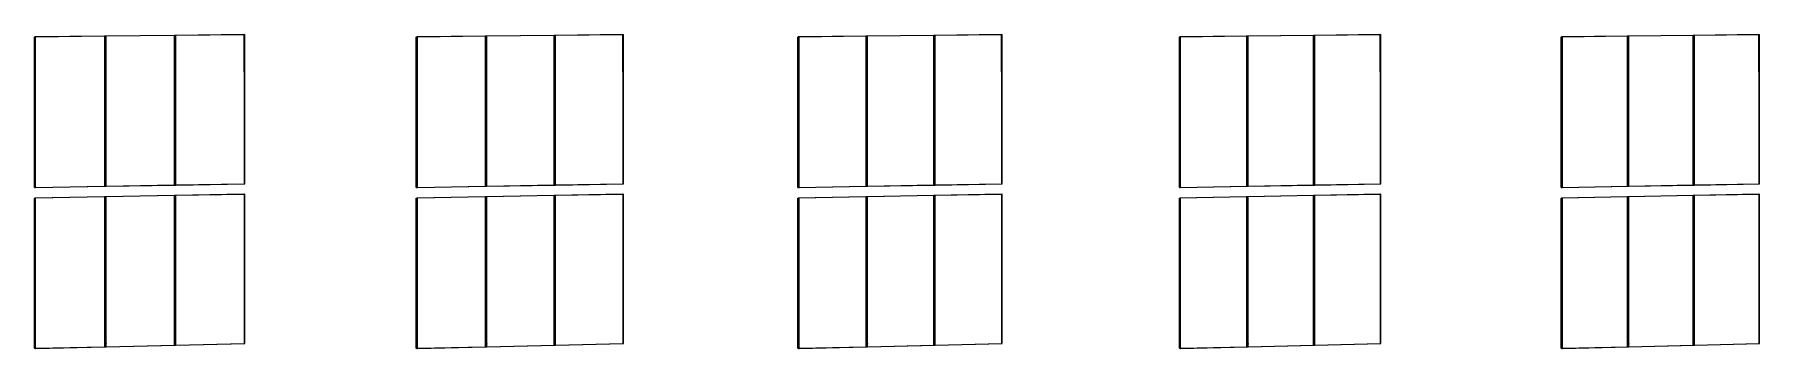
# Model space of a CAD drawing. Header units: inches. Extents: x -3457 to 3579, y -2730 to 2631.
# Drawn here: x 88 to 1385, y -467 to -232 of the extents above; entities that cross this region are included whole.
import ezdxf

# ---------------------------------------------------------------- set-up
doc = ezdxf.new("R2010")
doc.units = ezdxf.units.IN
doc.header["$MEASUREMENT"] = 0

msp = doc.modelspace()

# ---------------------------------------------------------------- linework, layer by layer
for p, q in [((88.1, -233.5), (88.4, -233.4)), ((140.8, -232.8), (88.4, -233.4)), ((88.4, -233.4), (88.9, -233.5)), ((88.4, -233.4), (88.4, -233.5)), ((140.8, -232.9), (88.9, -233.5)), ((140.8, -232.8), (141.2, -232.9)), ((140.8, -232.8), (140.8, -232.9)), ((141.2, -232.9), (140.8, -232.9)), ((140.8, -232.9), (140.8, -345.4)), ((141.1, -345.4), (141.1, -232.8)), ((141.1, -232.8), (141.5, -232.9)), ((141.2, -345.5), (141.2, -232.9)), ((193.4, -232.2), (141.4, -232.8)), ((141.4, -232.8), (141.9, -232.9)), ((141.4, -232.8), (141.4, -345.4)), ((141.5, -345.5), (141.5, -232.9)), ((141.9, -232.9), (141.5, -232.9)), ((193.4, -232.3), (141.9, -232.9)), ((141.9, -345.4), (141.9, -232.9)), ((193.5, -232.2), (193.4, -232.2)), ((193.4, -232.3), (193.4, -232.2)), ((193.4, -232.2), (193.5, -232.2)), ((193.4, -344.5), (193.4, -232.3)), ((193.5, -232.3), (193.4, -232.3)), ((193.5, -232.2), (193.5, -232.2)), ((193.5, -232.2), (193.5, -232.3)), ((193.5, -232.2), (193.8, -232.3)), ((193.5, -232.2), (194, -232.3)), ((193.5, -232.3), (193.5, -344.5)), ((193.8, -232.3), (193.5, -232.3)), ((245.6, -231.6), (193.8, -232.2)), ((193.8, -232.2), (194.3, -232.3)), ((193.8, -232.2), (193.8, -232.3)), ((193.8, -232.3), (193.8, -232.3)), ((193.8, -232.3), (193.8, -344.5)), ((193.8, -232.3), (193.9, -232.3)), ((193.9, -232.3), (193.8, -232.3)), ((194, -232.3), (193.9, -232.3)), ((193.9, -344.5), (193.9, -232.3)), ((194.3, -232.3), (194, -232.3)), ((194, -317.2), (194, -232.3)), ((194, -317.2), (194.3, -232.3)), ((245.6, -231.7), (194.3, -232.3)), ((194.3, -344.5), (194.3, -232.3)), ((245.6, -231.6), (246.1, -231.7)), ((245.6, -231.6), (245.6, -231.7)), ((246.1, -231.7), (245.6, -231.7)), ((245.6, -231.7), (245.6, -343.6)), ((246.1, -343.7), (245.6, -231.7)), ((246.1, -343.7), (246.1, -231.7)), ((375, -233.5), (375.4, -233.4)), ((427, -232.8), (375.4, -233.4)), ((375.4, -233.4), (375.9, -233.5)), ((375.4, -233.4), (375.4, -233.5)), ((427, -232.9), (375.9, -233.5)), ((427, -232.8), (427.5, -232.9)), ((427, -232.8), (427, -232.9)), ((427.5, -232.9), (427, -232.9)), ((427, -232.9), (427, -345.4)), ((427.3, -345.4), (427.3, -232.8)), ((427.3, -232.8), (427.8, -232.9)), ((427.5, -345.5), (427.5, -232.9)), ((478.9, -232.2), (427.6, -232.8)), ((427.6, -232.8), (428.1, -232.9)), ((427.6, -232.8), (427.6, -345.4)), ((427.8, -345.5), (427.8, -232.9)), ((428.1, -232.9), (427.8, -232.9)), ((478.9, -232.3), (428.1, -232.9)), ((428.1, -345.4), (428.1, -232.9)), ((479, -232.2), (478.9, -232.2)), ((478.9, -232.3), (478.9, -232.2)), ((478.9, -232.2), (479, -232.2)), ((478.9, -344.5), (478.9, -232.3)), ((479, -232.3), (478.9, -232.3)), ((479, -232.2), (479, -232.2)), ((479, -232.2), (479, -232.3)), ((479, -232.2), (479.2, -232.2)), ((479, -232.2), (479.5, -232.3)), ((479, -232.3), (479, -344.5)), ((479.2, -232.3), (479, -232.3)), ((530.3, -231.6), (479.2, -232.2)), ((479.2, -232.2), (479.7, -232.3)), ((479.2, -232.2), (479.2, -232.2)), ((479.2, -232.2), (479.2, -232.3)), ((479.2, -232.2), (479.4, -232.3)), ((479.2, -232.3), (479.2, -344.5)), ((479.4, -232.3), (479.2, -232.3)), ((479.5, -232.3), (479.4, -232.3)), ((479.4, -344.5), (479.4, -232.3)), ((479.7, -232.3), (479.5, -232.3)), ((479.5, -317.2), (479.5, -232.3)), ((479.5, -317.2), (479.7, -232.3)), ((530.3, -231.7), (479.7, -232.3)), ((479.7, -344.5), (479.7, -232.3)), ((530.3, -231.6), (530.8, -231.7)), ((530.3, -231.6), (530.3, -231.7)), ((530.8, -231.7), (530.3, -231.7)), ((530.3, -231.7), (530.3, -343.6)), ((530.8, -343.7), (530.3, -231.7)), ((530.8, -343.7), (530.8, -231.7)), ((662, -233.5), (662.3, -233.4)), ((713.2, -232.8), (662.3, -233.4)), ((662.3, -233.4), (662.9, -233.5)), ((662.3, -233.4), (662.3, -233.5)), ((713.2, -232.9), (662.9, -233.5)), ((713.2, -232.8), (713.7, -232.9)), ((713.2, -232.8), (713.2, -232.9)), ((713.7, -232.9), (713.2, -232.9)), ((713.2, -232.9), (713.2, -345.4)), ((713.4, -345.4), (713.4, -232.8)), ((713.4, -232.8), (714, -232.9)), ((713.7, -345.5), (713.7, -232.9)), ((764.3, -232.2), (713.8, -232.8)), ((713.8, -232.8), (714.3, -232.9)), ((713.8, -232.8), (713.8, -345.4)), ((714, -345.5), (714, -232.9)), ((714.3, -232.9), (714, -232.9)), ((764.3, -232.3), (714.3, -232.9)), ((714.3, -345.4), (714.3, -232.9)), ((764.4, -232.2), (764.3, -232.2)), ((764.3, -232.3), (764.3, -232.2)), ((764.3, -232.2), (764.4, -232.2)), ((764.3, -344.5), (764.3, -232.3)), ((764.4, -232.3), (764.3, -232.3)), ((764.4, -232.2), (764.4, -232.2)), ((764.4, -232.2), (764.4, -232.3)), ((764.4, -232.2), (764.7, -232.2)), ((764.4, -232.2), (764.9, -232.3)), ((764.4, -232.3), (764.4, -344.5)), ((764.7, -232.3), (764.4, -232.3)), ((815, -231.6), (764.7, -232.2)), ((764.7, -232.2), (765.2, -232.3)), ((764.7, -232.2), (764.7, -232.2)), ((764.7, -232.2), (764.7, -232.3)), ((764.7, -232.2), (764.9, -232.3)), ((764.7, -232.3), (764.7, -344.5)), ((764.9, -232.3), (764.7, -232.3)), ((765.2, -232.3), (764.9, -232.3)), ((764.9, -232.3), (764.9, -232.3)), ((764.9, -317.2), (764.9, -232.3)), ((764.9, -317.2), (765.2, -232.3)), ((764.9, -344.5), (764.9, -232.3)), ((815, -231.7), (765.2, -232.3)), ((765.2, -344.5), (765.2, -232.3)), ((815, -231.6), (815.5, -231.7)), ((815, -231.6), (815, -231.7)), ((815.5, -231.7), (815, -231.7)), ((815, -231.7), (815, -343.6)), ((815.5, -343.7), (815, -231.7)), ((815.5, -343.7), (815.5, -231.7)), ((948.9, -233.5), (949.3, -233.4)), ((999.4, -232.8), (949.3, -233.4)), ((949.3, -233.4), (949.8, -233.5)), ((949.3, -233.4), (949.3, -233.5)), ((999.4, -232.9), (949.8, -233.5)), ((999.4, -232.8), (1000, -232.9)), ((999.4, -232.8), (999.4, -232.9)), ((1000, -232.9), (999.4, -232.9)), ((999.4, -232.9), (999.4, -345.4)), ((999.6, -345.4), (999.6, -232.8)), ((999.6, -232.8), (1000.2, -232.9)), ((1049.7, -232.2), (1000, -232.8)), ((1000, -232.8), (1000.6, -232.9)), ((1000, -232.8), (1000, -345.4)), ((1000, -345.5), (1000, -232.9)), ((1000.2, -345.5), (1000.2, -232.9)), ((1000.6, -232.9), (1000.2, -232.9)), ((1049.7, -232.3), (1000.6, -232.9)), ((1000.6, -345.4), (1000.6, -232.9)), ((1049.8, -232.2), (1049.7, -232.2)), ((1049.7, -232.3), (1049.7, -232.2)), ((1049.7, -232.2), (1049.8, -232.2)), ((1049.7, -344.5), (1049.7, -232.3)), ((1049.8, -232.3), (1049.7, -232.3)), ((1049.8, -232.2), (1049.8, -232.2)), ((1049.8, -232.2), (1049.8, -232.3)), ((1049.8, -232.2), (1050.1, -232.2)), ((1049.8, -232.2), (1050.4, -232.3)), ((1049.8, -232.3), (1049.8, -344.5)), ((1050.1, -232.3), (1049.8, -232.3)), ((1099.7, -231.6), (1050.1, -232.2)), ((1050.1, -232.2), (1050.7, -232.3)), ((1050.1, -232.2), (1050.1, -232.2)), ((1050.1, -232.2), (1050.1, -232.3)), ((1050.1, -232.2), (1050.3, -232.3)), ((1050.1, -232.3), (1050.1, -344.5)), ((1050.3, -232.3), (1050.1, -232.3)), ((1050.4, -232.3), (1050.3, -232.3)), ((1050.3, -344.5), (1050.3, -232.3)), ((1050.7, -232.3), (1050.4, -232.3)), ((1050.4, -317.2), (1050.4, -232.3)), ((1050.4, -317.2), (1050.7, -232.3)), ((1099.7, -231.7), (1050.7, -232.3)), ((1050.7, -344.5), (1050.7, -232.3)), ((1099.7, -231.6), (1100.3, -231.7)), ((1099.7, -231.6), (1099.7, -231.7)), ((1100.3, -231.7), (1099.7, -231.7)), ((1099.7, -231.7), (1099.7, -343.6)), ((1100.3, -343.7), (1099.7, -231.7)), ((1100.3, -343.7), (1100.3, -231.7)), ((1235.9, -233.5), (1236.2, -233.4)), ((1285.6, -232.8), (1236.2, -233.4)), ((1236.2, -233.4), (1236.8, -233.5)), ((1236.2, -233.4), (1236.2, -233.5)), ((1285.6, -232.9), (1236.8, -233.5)), ((1285.6, -232.8), (1286.2, -232.9)), ((1285.6, -232.8), (1285.6, -232.9)), ((1285.6, -232.9), (1285.6, -345.4)), ((1286.2, -232.9), (1285.6, -232.9)), ((1285.8, -345.4), (1285.8, -232.8)), ((1285.8, -232.8), (1286.5, -232.9)), ((1335.2, -232.2), (1286.2, -232.8)), ((1286.2, -232.8), (1286.8, -232.9)), ((1286.2, -232.8), (1286.2, -232.9)), ((1286.2, -232.9), (1286.2, -232.9)), ((1286.2, -345.4), (1286.2, -232.9)), ((1286.2, -232.9), (1286.2, -232.9)), ((1286.2, -232.9), (1286.2, -232.9)), ((1286.2, -232.9), (1286.2, -345.4)), ((1286.5, -345.5), (1286.5, -232.9)), ((1286.8, -232.9), (1286.5, -232.9)), ((1335.2, -232.3), (1286.8, -232.9)), ((1286.8, -345.4), (1286.8, -232.9)), ((1335.3, -232.2), (1335.2, -232.2)), ((1335.2, -232.3), (1335.2, -232.2)), ((1335.2, -232.2), (1335.3, -232.2)), ((1335.2, -344.5), (1335.2, -232.3)), ((1335.3, -232.3), (1335.2, -232.3)), ((1335.3, -232.2), (1335.3, -232.2)), ((1335.3, -232.2), (1335.3, -232.3)), ((1335.3, -232.2), (1335.5, -232.2)), ((1335.3, -232.2), (1335.9, -232.3)), ((1335.3, -232.3), (1335.3, -344.5)), ((1335.5, -232.3), (1335.3, -232.3)), ((1384.4, -231.6), (1335.5, -232.2)), ((1335.5, -232.2), (1336.2, -232.3)), ((1335.5, -232.2), (1335.5, -232.2)), ((1335.5, -232.2), (1335.5, -232.3)), ((1335.5, -232.2), (1335.8, -232.3)), ((1335.5, -232.3), (1335.5, -344.5)), ((1335.8, -232.3), (1335.5, -232.3)), ((1335.9, -232.3), (1335.8, -232.3)), ((1335.8, -344.5), (1335.8, -232.3)), ((1336.2, -232.3), (1335.9, -232.3)), ((1335.9, -317.2), (1335.9, -232.3)), ((1335.9, -317.2), (1336.2, -232.3)), ((1384.4, -231.7), (1336.2, -232.3)), ((1336.2, -344.5), (1336.2, -232.3)), ((1384.4, -231.6), (1385, -231.7)), ((1384.4, -231.6), (1384.4, -231.7)), ((1385, -231.7), (1384.4, -231.7)), ((1384.4, -231.7), (1384.4, -343.6)), ((1385, -343.7), (1384.4, -231.7)), ((1385, -343.7), (1385, -231.7)), ((88.1, -346.3), (88.1, -233.5)), ((88.1, -233.5), (88.4, -233.5)), ((88.4, -233.5), (88.5, -233.5)), ((88.4, -233.5), (88.4, -346.3)), ((88.9, -233.5), (88.5, -233.5)), ((88.5, -346.3), (88.5, -233.5)), ((88.9, -346.3), (88.9, -233.5)), ((375, -346.3), (375, -233.5)), ((375, -233.5), (375.4, -233.5)), ((375.4, -233.5), (375.5, -233.5)), ((375.4, -233.5), (375.4, -346.3)), ((375.9, -233.5), (375.5, -233.5)), ((375.5, -346.3), (375.5, -233.5)), ((375.9, -346.3), (375.9, -233.5)), ((662, -346.3), (662, -233.5)), ((662, -233.5), (662.3, -233.5)), ((662.3, -233.5), (662.5, -233.5)), ((662.3, -233.5), (662.3, -346.3)), ((662.9, -233.5), (662.5, -233.5)), ((662.5, -346.3), (662.5, -233.5)), ((662.9, -346.3), (662.9, -233.5)), ((948.9, -346.3), (948.9, -233.5)), ((948.9, -233.5), (949.3, -233.5)), ((949.3, -233.5), (949.5, -233.5)), ((949.3, -233.5), (949.3, -346.3)), ((949.8, -233.5), (949.5, -233.5)), ((949.5, -346.3), (949.5, -233.5)), ((949.8, -346.3), (949.8, -233.5)), ((1235.9, -346.3), (1235.9, -233.5)), ((1235.9, -233.5), (1236.2, -233.5)), ((1236.2, -233.5), (1236.5, -233.5)), ((1236.2, -233.5), (1236.2, -346.3)), ((1236.8, -233.5), (1236.5, -233.5)), ((1236.5, -346.3), (1236.5, -233.5)), ((1236.8, -346.3), (1236.8, -233.5)), ((193.9, -344.5), (194, -317.2)), ((194, -344.5), (194, -317.2)), ((479.4, -344.5), (479.5, -317.2)), ((479.5, -344.5), (479.5, -317.2)), ((764.9, -344.5), (764.9, -317.2)), ((764.9, -344.5), (764.9, -317.2)), ((1050.3, -344.5), (1050.4, -317.2)), ((1050.4, -344.5), (1050.4, -317.2)), ((1335.8, -344.5), (1335.9, -317.2)), ((1335.9, -344.5), (1335.9, -317.2)), ((88.1, -346.3), (88.4, -346.3)), ((88.5, -346.4), (88.1, -346.3)), ((88.4, -346.3), (88.5, -346.3)), ((88.4, -346.3), (88.5, -346.3)), ((88.5, -346.4), (88.5, -346.3)), ((88.5, -346.3), (88.9, -346.4)), ((88.5, -346.3), (88.5, -346.3)), ((88.5, -346.3), (88.9, -346.3)), ((88.8, -346.4), (88.9, -346.4)), ((88.9, -346.3), (140.8, -345.4)), ((88.9, -346.4), (141.2, -345.5)), ((88.9, -346.4), (88.9, -346.3)), ((140.8, -345.4), (141.2, -345.5)), ((141.5, -345.5), (141.1, -345.4)), ((141.1, -345.4), (141.4, -345.4)), ((141.2, -345.5), (141.5, -345.5)), ((141.4, -345.4), (141.9, -345.5)), ((141.8, -345.5), (141.4, -345.4)), ((141.4, -345.4), (141.9, -345.4)), ((141.8, -345.5), (141.9, -345.5)), ((141.9, -345.4), (193.4, -344.5)), ((141.9, -345.5), (193.9, -344.6)), ((141.9, -345.5), (141.9, -345.4)), ((193.9, -344.6), (193.4, -344.5)), ((193.4, -344.5), (193.5, -344.5)), ((193.5, -344.5), (193.9, -344.6)), ((193.5, -344.5), (193.9, -344.5)), ((193.5, -344.5), (193.8, -344.5)), ((193.8, -344.5), (193.9, -344.5)), ((193.8, -344.5), (193.9, -344.5)), ((193.9, -344.5), (194, -344.6)), ((193.9, -344.5), (194, -344.5)), ((193.9, -344.6), (193.9, -344.5)), ((193.9, -344.5), (193.9, -344.5)), ((193.9, -344.5), (193.9, -344.5)), ((193.9, -344.5), (194, -344.5)), ((193.9, -344.6), (194, -344.6)), ((194, -344.6), (194, -344.5)), ((194, -344.5), (194, -344.5)), ((194, -344.5), (194.3, -344.6)), ((194, -344.5), (194.3, -344.5)), ((194.2, -344.6), (194.3, -344.6)), ((194.3, -344.5), (245.6, -343.6)), ((194.3, -344.6), (246.1, -343.7)), ((194.3, -344.6), (194.3, -344.5)), ((245.6, -343.6), (246.1, -343.7)), ((375, -346.3), (375.4, -346.3)), ((375.5, -346.4), (375, -346.3)), ((375.4, -346.3), (375.5, -346.3)), ((375.4, -346.3), (375.5, -346.3)), ((375.5, -346.4), (375.5, -346.3)), ((375.5, -346.3), (375.9, -346.4)), ((375.5, -346.3), (375.5, -346.3)), ((375.5, -346.3), (375.9, -346.3)), ((375.8, -346.4), (375.9, -346.4)), ((375.9, -346.3), (427, -345.4)), ((375.9, -346.4), (427.5, -345.5)), ((375.9, -346.4), (375.9, -346.3)), ((427, -345.4), (427.5, -345.5)), ((427.8, -345.5), (427.3, -345.4)), ((427.3, -345.4), (427.6, -345.4)), ((427.5, -345.5), (427.8, -345.5)), ((427.6, -345.4), (428.1, -345.5)), ((428, -345.5), (427.6, -345.4)), ((427.6, -345.4), (428.1, -345.4)), ((428, -345.5), (428.1, -345.5)), ((428.1, -345.4), (478.9, -344.5)), ((428.1, -345.5), (479.4, -344.6)), ((428.1, -345.5), (428.1, -345.4)), ((479.4, -344.6), (478.9, -344.5)), ((478.9, -344.5), (479, -344.5)), ((479, -344.5), (479.4, -344.6)), ((479, -344.5), (479.4, -344.5)), ((479, -344.5), (479.2, -344.5)), ((479.2, -344.5), (479.4, -344.5)), ((479.2, -344.5), (479.4, -344.5)), ((479.4, -344.5), (479.5, -344.6)), ((479.4, -344.5), (479.5, -344.5)), ((479.4, -344.6), (479.4, -344.5)), ((479.4, -344.5), (479.4, -344.5)), ((479.4, -344.5), (479.4, -344.5)), ((479.4, -344.5), (479.5, -344.5)), ((479.4, -344.6), (479.5, -344.6)), ((479.5, -344.6), (479.5, -344.5)), ((479.5, -344.5), (479.5, -344.5)), ((479.5, -344.5), (479.7, -344.6)), ((479.5, -344.5), (479.7, -344.5)), ((479.7, -344.5), (530.3, -343.6)), ((479.7, -344.6), (530.8, -343.7)), ((479.7, -344.6), (479.7, -344.5)), ((479.7, -344.6), (479.7, -344.6)), ((530.3, -343.6), (530.8, -343.7)), ((662, -346.3), (662.3, -346.3)), ((662.5, -346.4), (662, -346.3)), ((662.3, -346.3), (662.5, -346.3)), ((662.3, -346.3), (662.5, -346.3)), ((662.5, -346.4), (662.5, -346.3)), ((662.5, -346.3), (662.9, -346.4)), ((662.5, -346.3), (662.5, -346.3)), ((662.5, -346.3), (662.9, -346.3)), ((662.8, -346.4), (662.9, -346.4)), ((662.9, -346.3), (713.2, -345.4)), ((662.9, -346.4), (713.7, -345.5)), ((662.9, -346.4), (662.9, -346.3)), ((713.2, -345.4), (713.7, -345.5)), ((714, -345.5), (713.4, -345.4)), ((713.4, -345.4), (713.8, -345.4)), ((713.7, -345.5), (714, -345.5)), ((713.8, -345.4), (714.3, -345.5)), ((714.3, -345.5), (713.8, -345.4)), ((713.8, -345.4), (714.3, -345.4)), ((714.3, -345.4), (764.3, -344.5)), ((714.3, -345.5), (764.9, -344.6)), ((714.3, -345.5), (714.3, -345.4)), ((714.3, -345.5), (714.3, -345.5)), ((764.9, -344.6), (764.3, -344.5)), ((764.3, -344.5), (764.4, -344.5)), ((764.4, -344.5), (764.9, -344.6)), ((764.4, -344.5), (764.9, -344.5)), ((764.4, -344.5), (764.7, -344.5)), ((764.7, -344.5), (764.9, -344.5)), ((764.7, -344.5), (764.9, -344.5)), ((764.9, -344.6), (764.9, -344.5)), ((764.9, -344.5), (764.9, -344.6)), ((764.9, -344.5), (764.9, -344.5)), ((764.9, -344.5), (764.9, -344.5)), ((764.9, -344.5), (765.2, -344.6)), ((764.9, -344.6), (764.9, -344.5)), ((764.9, -344.5), (764.9, -344.5)), ((764.9, -344.5), (764.9, -344.5)), ((764.9, -344.5), (764.9, -344.5)), ((764.9, -344.5), (765.2, -344.5)), ((764.9, -344.6), (764.9, -344.6)), ((765.1, -344.6), (765.2, -344.6)), ((765.2, -344.5), (815, -343.6)), ((765.2, -344.6), (815.5, -343.7)), ((765.2, -344.6), (765.2, -344.5)), ((815, -343.6), (815.5, -343.7)), ((948.9, -346.3), (949.3, -346.3)), ((949.5, -346.4), (948.9, -346.3)), ((949.3, -346.3), (949.5, -346.3)), ((949.3, -346.3), (949.5, -346.3)), ((949.5, -346.4), (949.5, -346.3)), ((949.5, -346.3), (949.8, -346.4)), ((949.5, -346.3), (949.5, -346.3)), ((949.5, -346.3), (949.8, -346.3)), ((949.8, -346.3), (999.4, -345.4)), ((949.8, -346.4), (1000, -345.5)), ((949.8, -346.4), (949.8, -346.3)), ((949.8, -346.4), (949.8, -346.4)), ((999.4, -345.4), (1000, -345.5)), ((1000.2, -345.5), (999.6, -345.4)), ((999.6, -345.4), (1000, -345.4)), ((1000, -345.4), (1000.6, -345.5)), ((1000.5, -345.5), (1000, -345.4)), ((1000, -345.4), (1000.6, -345.4)), ((1000, -345.5), (1000.2, -345.5)), ((1000.5, -345.5), (1000.6, -345.5)), ((1000.6, -345.4), (1049.7, -344.5)), ((1000.6, -345.5), (1050.3, -344.6)), ((1000.6, -345.5), (1000.6, -345.4)), ((1050.3, -344.6), (1049.7, -344.5)), ((1049.7, -344.5), (1049.8, -344.5)), ((1049.8, -344.5), (1050.3, -344.6)), ((1049.8, -344.5), (1050.3, -344.5)), ((1049.8, -344.5), (1050.1, -344.5)), ((1050.1, -344.5), (1050.3, -344.5)), ((1050.1, -344.5), (1050.3, -344.5)), ((1050.3, -344.5), (1050.4, -344.6)), ((1050.3, -344.5), (1050.4, -344.5)), ((1050.3, -344.6), (1050.3, -344.5)), ((1050.3, -344.5), (1050.3, -344.5)), ((1050.3, -344.5), (1050.3, -344.5)), ((1050.3, -344.5), (1050.4, -344.5)), ((1050.3, -344.6), (1050.4, -344.6)), ((1050.4, -344.6), (1050.4, -344.5)), ((1050.4, -344.5), (1050.4, -344.5)), ((1050.4, -344.5), (1050.7, -344.6)), ((1050.4, -344.5), (1050.7, -344.5)), ((1050.6, -344.6), (1050.7, -344.6)), ((1050.7, -344.5), (1099.7, -343.6)), ((1050.7, -344.6), (1100.3, -343.7)), ((1050.7, -344.6), (1050.7, -344.5)), ((1099.7, -343.6), (1100.3, -343.7)), ((1235.9, -346.3), (1236.2, -346.3)), ((1236.5, -346.4), (1235.9, -346.3)), ((1236.2, -346.3), (1236.5, -346.3)), ((1236.2, -346.3), (1236.5, -346.3)), ((1236.5, -346.4), (1236.5, -346.3)), ((1236.5, -346.3), (1236.8, -346.4)), ((1236.5, -346.3), (1236.5, -346.3)), ((1236.5, -346.3), (1236.8, -346.3)), ((1236.8, -346.3), (1285.6, -345.4)), ((1236.8, -346.4), (1286.2, -345.5)), ((1236.8, -346.4), (1236.8, -346.3)), ((1236.8, -346.4), (1236.8, -346.4)), ((1285.6, -345.4), (1286.2, -345.5)), ((1286.5, -345.5), (1285.8, -345.4)), ((1285.8, -345.4), (1286.2, -345.4)), ((1286.2, -345.4), (1286.2, -345.4)), ((1286.2, -345.4), (1286.8, -345.5)), ((1286.2, -345.4), (1286.2, -345.4)), ((1286.2, -345.5), (1286.2, -345.4)), ((1286.7, -345.5), (1286.2, -345.4)), ((1286.2, -345.4), (1286.8, -345.4)), ((1286.2, -345.4), (1286.2, -345.4)), ((1286.2, -345.5), (1286.5, -345.5)), ((1286.7, -345.5), (1286.8, -345.5)), ((1286.8, -345.4), (1335.2, -344.5)), ((1286.8, -345.5), (1335.8, -344.6)), ((1286.8, -345.5), (1286.8, -345.4)), ((1335.8, -344.6), (1335.2, -344.5)), ((1335.2, -344.5), (1335.3, -344.5)), ((1335.3, -344.5), (1335.8, -344.6)), ((1335.3, -344.5), (1335.8, -344.5)), ((1335.3, -344.5), (1335.5, -344.5)), ((1335.5, -344.5), (1335.8, -344.5)), ((1335.5, -344.5), (1335.8, -344.5)), ((1335.8, -344.5), (1335.9, -344.6)), ((1335.8, -344.5), (1335.9, -344.5)), ((1335.8, -344.6), (1335.8, -344.5)), ((1335.8, -344.5), (1335.8, -344.5)), ((1335.8, -344.5), (1335.8, -344.5)), ((1335.8, -344.5), (1335.9, -344.5)), ((1335.8, -344.6), (1335.9, -344.6)), ((1335.9, -344.6), (1335.9, -344.5)), ((1335.9, -344.5), (1335.9, -344.5)), ((1335.9, -344.5), (1336.2, -344.6)), ((1335.9, -344.5), (1336.2, -344.5)), ((1336.1, -344.6), (1336.2, -344.6)), ((1336.2, -344.5), (1384.4, -343.6)), ((1336.2, -344.6), (1385, -343.7)), ((1336.2, -344.6), (1336.2, -344.5)), ((1384.4, -343.6), (1385, -343.7)), ((88.1, -467.1), (88.1, -354.3)), ((88.1, -354.3), (88.4, -354.3)), ((140.8, -353.3), (88.4, -354.3)), ((88.4, -354.3), (88.9, -354.3)), ((88.4, -354.3), (88.4, -354.3)), ((88.4, -354.3), (88.4, -467.1)), ((88.4, -354.3), (88.5, -354.3)), ((88.9, -354.3), (88.5, -354.3)), ((88.5, -467.1), (88.5, -354.3)), ((140.8, -353.4), (88.9, -354.3)), ((88.9, -467.1), (88.9, -354.3)), ((140.8, -353.3), (140.8, -353.4)), ((140.8, -353.3), (141.1, -353.4)), ((141.1, -353.3), (140.8, -353.3)), ((140.8, -353.4), (140.8, -465.9)), ((141.1, -353.4), (140.8, -353.4)), ((141.4, -353.3), (141.1, -353.3)), ((141.1, -353.3), (141.4, -353.4)), ((141.1, -353.4), (141.1, -353.3)), ((141.1, -465.9), (141.1, -353.4)), ((141.1, -353.4), (141.2, -353.4)), ((141.1, -353.4), (141.1, -353.4)), ((141.2, -353.4), (141.1, -353.4)), ((141.2, -465.9), (141.2, -353.4)), ((193.4, -352.4), (141.4, -353.3)), ((141.4, -353.3), (141.9, -353.4)), ((141.4, -353.3), (141.4, -353.4)), ((141.4, -353.4), (141.4, -465.9)), ((141.4, -353.4), (141.5, -353.4)), ((141.9, -353.4), (141.5, -353.4)), ((141.5, -464.8), (141.5, -353.4)), ((193.4, -352.5), (141.9, -353.4)), ((141.9, -463.4), (141.9, -353.4)), ((193.5, -352.4), (193.4, -352.4)), ((193.4, -352.5), (193.4, -352.4)), ((193.4, -352.4), (193.5, -352.4)), ((193.4, -464.7), (193.4, -352.5)), ((193.5, -352.5), (193.4, -352.5)), ((193.8, -352.4), (193.5, -352.4)), ((193.5, -352.4), (193.5, -352.4)), ((193.5, -352.4), (193.8, -352.4)), ((193.5, -352.4), (193.5, -352.5)), ((193.5, -352.4), (193.8, -352.5)), ((193.5, -352.5), (193.5, -464.7)), ((193.8, -352.5), (193.5, -352.5)), ((245.6, -351.5), (193.8, -352.4)), ((245.6, -351.6), (193.8, -352.4)), ((193.8, -352.4), (194.2, -352.5)), ((193.8, -352.4), (194, -352.5)), ((193.8, -352.4), (193.8, -352.4)), ((193.8, -352.4), (193.8, -352.5)), ((193.8, -352.5), (193.9, -352.5)), ((193.8, -352.5), (193.8, -352.5)), ((193.8, -352.5), (193.8, -464.7)), ((193.9, -352.5), (193.8, -352.5)), ((194, -352.5), (193.9, -352.5)), ((193.9, -464.7), (193.9, -352.5)), ((194.2, -352.5), (194, -352.5)), ((194, -464.7), (194, -352.5)), ((245.6, -351.6), (194.2, -352.5)), ((194.2, -464.7), (194.2, -352.5)), ((245.6, -351.5), (246.1, -351.5)), ((245.6, -351.5), (245.6, -351.6)), ((245.6, -351.6), (245.6, -463.5)), ((246.1, -351.5), (245.6, -351.6)), ((246.1, -463.5), (246.1, -351.5)), ((375, -467.1), (375, -354.3)), ((375, -354.3), (375.4, -354.3)), ((427, -353.3), (375.4, -354.3)), ((375.4, -354.3), (375.9, -354.3)), ((375.4, -354.3), (375.4, -354.3)), ((375.4, -354.3), (375.4, -467.1)), ((375.4, -354.3), (375.5, -354.3)), ((375.9, -354.3), (375.5, -354.3)), ((375.5, -467.1), (375.5, -354.3)), ((427, -353.4), (375.9, -354.3)), ((375.9, -467.1), (375.9, -354.3)), ((427, -353.3), (427, -353.4)), ((427, -353.3), (427.3, -353.4)), ((427.3, -353.3), (427, -353.3)), ((427, -353.4), (427, -465.9)), ((427.3, -353.4), (427, -353.4)), ((427.6, -353.3), (427.3, -353.3)), ((427.3, -353.3), (427.6, -353.4)), ((427.3, -353.4), (427.3, -353.3)), ((427.3, -465.9), (427.3, -353.4)), ((427.3, -353.4), (427.5, -353.4)), ((427.3, -353.4), (427.3, -353.4)), ((427.5, -353.4), (427.3, -353.4)), ((427.5, -465.9), (427.5, -353.4)), ((478.9, -352.4), (427.6, -353.3)), ((427.6, -353.3), (428.1, -353.4)), ((427.6, -353.3), (427.6, -353.4)), ((427.6, -353.4), (427.6, -465.9)), ((427.6, -353.4), (427.8, -353.4)), ((428.1, -353.4), (427.8, -353.4)), ((427.8, -464.8), (427.8, -353.4)), ((478.9, -352.5), (428.1, -353.4)), ((428.1, -463.4), (428.1, -353.4)), ((479, -352.4), (478.9, -352.4)), ((478.9, -352.5), (478.9, -352.4)), ((478.9, -352.4), (479, -352.4)), ((478.9, -464.7), (478.9, -352.5)), ((479, -352.5), (478.9, -352.5)), ((479.2, -352.4), (479, -352.4)), ((479, -352.4), (479.2, -352.4)), ((479, -352.4), (479, -352.4)), ((479, -352.4), (479, -352.5)), ((479, -352.4), (479.2, -352.4)), ((479, -352.5), (479, -464.7)), ((479.2, -352.5), (479, -352.5)), ((530.3, -351.5), (479.2, -352.4)), ((530.3, -351.6), (479.2, -352.4)), ((479.2, -352.4), (479.7, -352.5)), ((479.2, -352.4), (479.5, -352.5)), ((479.2, -352.4), (479.4, -352.5)), ((479.2, -352.4), (479.2, -352.4)), ((479.2, -352.4), (479.2, -352.4)), ((479.2, -352.4), (479.2, -352.5)), ((479.2, -352.5), (479.2, -464.7)), ((479.4, -352.5), (479.2, -352.5)), ((479.5, -352.5), (479.4, -352.5)), ((479.4, -464.7), (479.4, -352.5)), ((479.7, -352.5), (479.5, -352.5)), ((479.5, -464.7), (479.5, -352.5)), ((530.3, -351.6), (479.7, -352.5)), ((479.7, -464.7), (479.7, -352.5)), ((530.3, -351.5), (530.8, -351.5)), ((530.3, -351.5), (530.3, -351.6)), ((530.3, -351.6), (530.3, -463.5)), ((530.8, -351.5), (530.3, -351.6)), ((530.8, -463.5), (530.8, -351.5)), ((662, -467.1), (662, -354.3)), ((662, -354.3), (662.3, -354.3)), ((713.2, -353.3), (662.3, -354.3)), ((662.3, -354.3), (662.9, -354.3)), ((662.3, -354.3), (662.3, -354.3)), ((662.3, -354.3), (662.3, -467.1)), ((662.3, -354.3), (662.5, -354.3)), ((662.9, -354.3), (662.5, -354.3)), ((662.5, -467.1), (662.5, -354.3)), ((713.2, -353.4), (662.9, -354.3)), ((662.9, -467.1), (662.9, -354.3)), ((713.2, -353.3), (713.2, -353.4)), ((713.2, -353.3), (713.4, -353.4)), ((713.4, -353.3), (713.2, -353.3)), ((713.2, -353.4), (713.2, -465.9)), ((713.4, -353.4), (713.2, -353.4)), ((713.8, -353.3), (713.4, -353.3)), ((713.4, -353.4), (713.4, -353.3)), ((713.4, -353.3), (713.8, -353.4)), ((713.4, -353.4), (713.7, -353.4)), ((713.4, -465.9), (713.4, -353.4)), ((713.4, -353.4), (713.4, -353.4)), ((713.7, -353.4), (713.4, -353.4)), ((713.7, -465.9), (713.7, -353.4)), ((764.3, -352.4), (713.8, -353.3)), ((713.8, -353.3), (714.3, -353.4)), ((713.8, -353.3), (713.8, -353.4)), ((713.8, -353.4), (713.8, -465.9)), ((713.8, -353.4), (714, -353.4)), ((714.3, -353.4), (714, -353.4)), ((714, -464.8), (714, -353.4)), ((764.3, -352.5), (714.3, -353.4)), ((714.3, -463.4), (714.3, -353.4)), ((764.4, -352.4), (764.3, -352.4)), ((764.3, -352.5), (764.3, -352.4)), ((764.3, -352.4), (764.4, -352.4)), ((764.3, -464.7), (764.3, -352.5)), ((764.4, -352.5), (764.3, -352.5)), ((764.7, -352.4), (764.4, -352.4)), ((764.4, -352.4), (764.4, -352.4)), ((764.4, -352.4), (764.7, -352.4)), ((764.4, -352.4), (764.4, -352.5)), ((764.4, -352.4), (764.7, -352.4)), ((764.4, -352.5), (764.4, -464.7)), ((764.7, -352.5), (764.4, -352.5)), ((815, -351.5), (764.7, -352.4)), ((815, -351.6), (764.7, -352.4)), ((764.7, -352.4), (765.2, -352.5)), ((764.7, -352.4), (764.9, -352.5)), ((764.7, -352.4), (764.9, -352.5)), ((764.7, -352.4), (764.7, -352.4)), ((764.7, -352.4), (764.7, -352.4)), ((764.7, -352.4), (764.7, -352.5)), ((764.7, -352.5), (764.7, -464.7)), ((764.9, -352.5), (764.7, -352.5)), ((764.9, -352.5), (764.9, -352.5)), ((765.2, -352.5), (764.9, -352.5)), ((764.9, -464.7), (764.9, -352.5)), ((764.9, -464.7), (764.9, -352.5)), ((815, -351.6), (765.2, -352.5)), ((765.2, -464.7), (765.2, -352.5)), ((815, -351.5), (815.5, -351.5)), ((815, -351.5), (815, -351.6)), ((815.5, -351.5), (815, -351.6)), ((815, -351.6), (815, -463.5)), ((815.5, -463.5), (815.5, -351.5)), ((948.9, -467.1), (948.9, -354.3)), ((948.9, -354.3), (949.3, -354.3)), ((999.4, -353.3), (949.3, -354.3)), ((949.3, -354.3), (949.8, -354.3)), ((949.3, -354.3), (949.3, -354.3)), ((949.3, -354.3), (949.3, -467.1)), ((949.3, -354.3), (949.5, -354.3)), ((949.8, -354.3), (949.5, -354.3)), ((949.5, -467.1), (949.5, -354.3)), ((999.4, -353.4), (949.8, -354.3)), ((949.8, -467.1), (949.8, -354.3)), ((999.4, -353.3), (999.4, -353.4)), ((999.4, -353.3), (999.6, -353.4)), ((999.6, -353.3), (999.4, -353.3)), ((999.4, -353.4), (999.4, -465.9)), ((999.6, -353.4), (999.4, -353.4)), ((1000, -353.3), (999.6, -353.3)), ((999.6, -353.3), (1000, -353.4)), ((999.6, -353.4), (999.6, -353.3)), ((999.6, -465.9), (999.6, -353.4)), ((999.6, -353.4), (1000, -353.4)), ((999.6, -353.4), (999.6, -353.4)), ((1000, -353.4), (999.6, -353.4)), ((1049.7, -352.4), (1000, -353.3)), ((1000, -353.3), (1000.6, -353.4)), ((1000, -353.3), (1000, -353.4)), ((1000, -353.4), (1000, -465.9)), ((1000, -353.4), (1000.2, -353.4)), ((1000, -465.9), (1000, -353.4)), ((1000.6, -353.4), (1000.2, -353.4)), ((1000.2, -464.8), (1000.2, -353.4)), ((1049.7, -352.5), (1000.6, -353.4)), ((1000.6, -463.4), (1000.6, -353.4)), ((1049.8, -352.4), (1049.7, -352.4)), ((1049.7, -352.5), (1049.7, -352.4)), ((1049.7, -352.4), (1049.8, -352.4)), ((1049.7, -464.7), (1049.7, -352.5)), ((1049.8, -352.5), (1049.7, -352.5)), ((1050.1, -352.4), (1049.8, -352.4)), ((1049.8, -352.4), (1049.8, -352.4)), ((1049.8, -352.4), (1050.1, -352.4)), ((1049.8, -352.4), (1049.8, -352.5)), ((1049.8, -352.4), (1050.1, -352.4)), ((1049.8, -352.5), (1049.8, -464.7)), ((1050.1, -352.5), (1049.8, -352.5)), ((1099.7, -351.5), (1050.1, -352.4)), ((1099.7, -351.6), (1050.1, -352.4)), ((1050.1, -352.4), (1050.7, -352.5)), ((1050.1, -352.4), (1050.4, -352.5)), ((1050.1, -352.4), (1050.3, -352.5)), ((1050.1, -352.4), (1050.1, -352.4)), ((1050.1, -352.4), (1050.1, -352.4)), ((1050.1, -352.4), (1050.1, -352.5)), ((1050.1, -352.5), (1050.1, -464.7)), ((1050.3, -352.5), (1050.1, -352.5)), ((1050.4, -352.5), (1050.3, -352.5)), ((1050.3, -464.7), (1050.3, -352.5)), ((1050.7, -352.5), (1050.4, -352.5)), ((1050.4, -464.7), (1050.4, -352.5)), ((1099.7, -351.6), (1050.7, -352.5)), ((1050.7, -464.7), (1050.7, -352.5)), ((1099.7, -351.5), (1100.3, -351.5)), ((1099.7, -351.5), (1099.7, -351.6)), ((1100.3, -351.5), (1099.7, -351.6)), ((1099.7, -351.6), (1099.7, -463.5)), ((1100.3, -463.5), (1100.3, -351.5)), ((1235.9, -467.1), (1235.9, -354.3)), ((1235.9, -354.3), (1236.2, -354.3)), ((1285.6, -353.3), (1236.2, -354.3)), ((1236.2, -354.3), (1236.8, -354.3)), ((1236.2, -354.3), (1236.2, -354.3)), ((1236.2, -354.3), (1236.2, -467.1)), ((1236.2, -354.3), (1236.5, -354.3)), ((1236.8, -354.3), (1236.5, -354.3)), ((1236.5, -467.1), (1236.5, -354.3)), ((1285.6, -353.4), (1236.8, -354.3)), ((1236.8, -467.1), (1236.8, -354.3)), ((1285.6, -353.3), (1285.6, -353.4)), ((1285.6, -353.3), (1285.8, -353.4)), ((1285.8, -353.3), (1285.6, -353.3)), ((1285.6, -353.4), (1285.6, -465.9)), ((1285.8, -353.4), (1285.6, -353.4)), ((1286.2, -353.3), (1285.8, -353.3)), ((1285.8, -353.4), (1285.8, -353.3)), ((1285.8, -353.3), (1286.2, -353.4)), ((1285.8, -465.9), (1285.8, -353.4)), ((1285.8, -353.4), (1285.8, -353.4)), ((1285.8, -353.4), (1286.2, -353.4)), ((1286.2, -353.4), (1285.8, -353.4)), ((1335.2, -352.4), (1286.2, -353.3)), ((1286.2, -353.3), (1286.8, -353.4)), ((1286.2, -353.3), (1286.2, -353.4)), ((1286.2, -353.4), (1286.5, -353.4)), ((1286.2, -353.4), (1286.2, -353.4)), ((1286.2, -353.4), (1286.2, -353.4)), ((1286.2, -465.9), (1286.2, -353.4)), ((1286.2, -353.4), (1286.2, -353.4)), ((1286.2, -353.4), (1286.2, -465.9)), ((1286.2, -353.4), (1286.2, -353.4)), ((1286.8, -353.4), (1286.5, -353.4)), ((1286.5, -464.8), (1286.5, -353.4)), ((1335.2, -352.5), (1286.8, -353.4)), ((1286.8, -463.4), (1286.8, -353.4)), ((1335.3, -352.4), (1335.2, -352.4)), ((1335.2, -352.5), (1335.2, -352.4)), ((1335.2, -352.4), (1335.3, -352.4)), ((1335.2, -464.7), (1335.2, -352.5)), ((1335.3, -352.5), (1335.2, -352.5)), ((1335.5, -352.4), (1335.3, -352.4)), ((1335.3, -352.4), (1335.3, -352.4)), ((1335.3, -352.4), (1335.5, -352.4)), ((1335.3, -352.4), (1335.3, -352.5)), ((1335.3, -352.4), (1335.5, -352.4)), ((1335.3, -352.5), (1335.3, -464.7)), ((1335.5, -352.5), (1335.3, -352.5)), ((1384.4, -351.5), (1335.5, -352.4)), ((1384.4, -351.6), (1335.5, -352.4)), ((1335.5, -352.4), (1336.2, -352.5)), ((1335.5, -352.4), (1335.9, -352.5)), ((1335.5, -352.4), (1335.8, -352.5)), ((1335.5, -352.4), (1335.5, -352.4)), ((1335.5, -352.4), (1335.5, -352.4)), ((1335.5, -352.4), (1335.5, -352.5)), ((1335.5, -352.5), (1335.5, -464.7)), ((1335.8, -352.5), (1335.5, -352.5)), ((1335.9, -352.5), (1335.8, -352.5)), ((1335.8, -464.7), (1335.8, -352.5)), ((1336.2, -352.5), (1335.9, -352.5)), ((1335.9, -464.7), (1335.9, -352.5)), ((1384.4, -351.6), (1336.2, -352.5)), ((1336.2, -464.7), (1336.2, -352.5)), ((1384.4, -351.5), (1385, -351.5)), ((1384.4, -351.5), (1384.4, -351.6)), ((1385, -351.5), (1384.4, -351.6)), ((1384.4, -351.6), (1384.4, -463.5)), ((1385, -463.5), (1385, -351.5)), ((88.9, -467.1), (140.8, -465.9)), ((88.9, -467.2), (141.2, -466)), ((140.8, -465.9), (141.2, -466)), ((141.1, -465.9), (141.2, -465.9)), ((141.5, -466), (141.1, -465.9)), ((141.5, -464.8), (141.2, -466)), ((141.2, -465.9), (141.4, -465.9)), ((141.2, -466), (141.2, -465.9)), ((141.4, -465.9), (141.9, -466)), ((141.4, -465.9), (141.9, -465.9)), ((141.9, -463.4), (141.5, -464.8)), ((141.5, -466), (141.5, -464.8)), ((141.8, -466), (141.9, -466)), ((141.9, -465.9), (141.9, -463.4)), ((141.9, -465.9), (193.4, -464.7)), ((141.9, -466), (193.9, -464.8)), ((141.9, -466), (141.9, -465.9)), ((193.4, -464.7), (193.5, -464.7)), ((193.9, -464.8), (193.4, -464.7)), ((193.5, -464.7), (193.8, -464.7)), ((193.5, -464.7), (193.9, -464.7)), ((193.8, -464.7), (193.9, -464.7)), ((193.8, -464.7), (193.9, -464.7)), ((193.9, -464.7), (194, -464.8)), ((193.9, -464.8), (193.9, -464.7)), ((193.9, -464.7), (193.9, -464.7)), ((193.9, -464.7), (193.9, -464.7)), ((193.9, -464.7), (194, -464.7)), ((193.9, -464.7), (194, -464.7)), ((193.9, -464.8), (194, -464.8)), ((194, -464.8), (194, -464.7)), ((194, -464.7), (194, -464.7)), ((194, -464.7), (194.2, -464.8)), ((194, -464.7), (194.2, -464.7)), ((194.2, -464.8), (194, -464.8)), ((194.2, -464.8), (246.1, -463.5)), ((194.2, -464.7), (245.6, -463.5)), ((194.2, -464.8), (194.2, -464.7)), ((245.6, -463.5), (246.1, -463.5)), ((375.9, -467.1), (427, -465.9)), ((375.9, -467.2), (427.5, -466)), ((427, -465.9), (427.5, -466)), ((427.3, -465.9), (427.5, -465.9)), ((427.8, -466), (427.3, -465.9)), ((427.8, -464.8), (427.5, -466)), ((427.5, -465.9), (427.6, -465.9)), ((427.5, -466), (427.5, -465.9)), ((427.6, -465.9), (428.1, -466)), ((427.6, -465.9), (428.1, -465.9)), ((428.1, -463.4), (427.8, -464.8)), ((427.8, -466), (427.8, -464.8)), ((428, -466), (428.1, -466)), ((428.1, -465.9), (428.1, -463.4)), ((428.1, -465.9), (478.9, -464.7)), ((428.1, -466), (479.4, -464.8)), ((428.1, -466), (428.1, -465.9)), ((478.9, -464.7), (479, -464.7)), ((479.4, -464.8), (478.9, -464.7)), ((479, -464.7), (479.2, -464.7)), ((479, -464.7), (479.4, -464.7)), ((479.2, -464.7), (479.4, -464.7)), ((479.2, -464.7), (479.4, -464.7)), ((479.4, -464.7), (479.5, -464.8)), ((479.4, -464.8), (479.4, -464.7)), ((479.4, -464.7), (479.4, -464.7)), ((479.4, -464.7), (479.4, -464.7)), ((479.4, -464.7), (479.5, -464.7)), ((479.4, -464.7), (479.5, -464.7)), ((479.4, -464.8), (479.5, -464.8)), ((479.5, -464.8), (479.5, -464.7)), ((479.5, -464.7), (479.5, -464.7)), ((479.5, -464.7), (479.7, -464.8)), ((479.5, -464.7), (479.7, -464.7)), ((479.7, -464.8), (479.5, -464.8)), ((479.7, -464.8), (530.8, -463.5)), ((479.7, -464.7), (530.3, -463.5)), ((479.7, -464.8), (479.7, -464.7)), ((530.3, -463.5), (530.8, -463.5)), ((662.9, -467.1), (713.2, -465.9)), ((662.9, -467.2), (713.7, -466)), ((713.2, -465.9), (713.7, -466)), ((713.4, -465.9), (713.7, -465.9)), ((714, -466), (713.4, -465.9)), ((714, -464.8), (713.7, -466)), ((713.7, -465.9), (713.8, -465.9)), ((713.7, -466), (713.7, -465.9)), ((713.8, -465.9), (714.3, -466)), ((713.8, -465.9), (714.3, -465.9)), ((714.3, -463.4), (714, -464.8)), ((714, -466), (714, -464.8)), ((714.3, -465.9), (714.3, -463.4)), ((714.3, -465.9), (764.3, -464.7)), ((714.3, -466), (764.9, -464.8)), ((714.3, -466), (714.3, -465.9)), ((714.3, -466), (714.3, -466)), ((764.3, -464.7), (764.4, -464.7)), ((764.9, -464.8), (764.3, -464.7)), ((764.4, -464.7), (764.7, -464.7)), ((764.4, -464.7), (764.9, -464.7)), ((764.7, -464.7), (764.9, -464.7)), ((764.7, -464.7), (764.9, -464.7)), ((764.9, -464.8), (764.9, -464.7)), ((764.9, -464.7), (764.9, -464.8)), ((764.9, -464.7), (764.9, -464.7)), ((764.9, -464.8), (764.9, -464.7)), ((764.9, -464.7), (764.9, -464.7)), ((764.9, -464.7), (764.9, -464.7)), ((764.9, -464.7), (764.9, -464.7)), ((764.9, -464.7), (765.2, -464.8)), ((764.9, -464.7), (764.9, -464.7)), ((764.9, -464.7), (765.2, -464.7)), ((764.9, -464.8), (764.9, -464.8)), ((765.2, -464.8), (764.9, -464.8)), ((765.2, -464.8), (815.5, -463.5)), ((765.2, -464.7), (815, -463.5)), ((765.2, -464.8), (765.2, -464.7)), ((815, -463.5), (815.5, -463.5)), ((949.8, -467.1), (999.4, -465.9)), ((949.8, -467.2), (1000, -466)), ((999.4, -465.9), (1000, -466)), ((999.6, -465.9), (1000, -465.9)), ((1000.2, -466), (999.6, -465.9)), ((1000.2, -464.8), (1000, -466)), ((1000, -465.9), (1000.6, -466)), ((1000, -465.9), (1000, -465.9)), ((1000, -466), (1000, -465.9)), ((1000, -465.9), (1000.6, -465.9)), ((1000.6, -463.4), (1000.2, -464.8)), ((1000.2, -466), (1000.2, -464.8)), ((1000.5, -466), (1000.6, -466)), ((1000.6, -465.9), (1000.6, -463.4)), ((1000.6, -465.9), (1049.7, -464.7)), ((1000.6, -466), (1050.3, -464.8)), ((1000.6, -466), (1000.6, -465.9)), ((1049.7, -464.7), (1049.8, -464.7)), ((1050.3, -464.8), (1049.7, -464.7)), ((1049.8, -464.7), (1050.1, -464.7)), ((1049.8, -464.7), (1050.3, -464.7)), ((1050.1, -464.7), (1050.3, -464.7)), ((1050.1, -464.7), (1050.3, -464.7)), ((1050.3, -464.7), (1050.4, -464.8)), ((1050.3, -464.8), (1050.3, -464.7)), ((1050.3, -464.7), (1050.3, -464.7)), ((1050.3, -464.7), (1050.3, -464.7)), ((1050.3, -464.7), (1050.4, -464.7)), ((1050.3, -464.7), (1050.4, -464.7)), ((1050.3, -464.8), (1050.4, -464.8)), ((1050.4, -464.8), (1050.4, -464.7)), ((1050.4, -464.7), (1050.4, -464.7)), ((1050.4, -464.7), (1050.7, -464.8)), ((1050.4, -464.7), (1050.7, -464.7)), ((1050.7, -464.8), (1050.4, -464.8)), ((1050.7, -464.8), (1100.3, -463.5)), ((1050.7, -464.7), (1099.7, -463.5)), ((1050.7, -464.8), (1050.7, -464.7)), ((1099.7, -463.5), (1100.3, -463.5)), ((1236.8, -467.1), (1285.6, -465.9)), ((1236.8, -467.2), (1286.2, -466)), ((1285.6, -465.9), (1286.2, -466)), ((1285.8, -465.9), (1286.2, -465.9)), ((1286.5, -466), (1285.8, -465.9)), ((1286.5, -464.8), (1286.2, -466)), ((1286.2, -466), (1286.2, -465.9)), ((1286.2, -465.9), (1286.2, -465.9)), ((1286.2, -465.9), (1286.8, -466)), ((1286.2, -465.9), (1286.2, -465.9)), ((1286.2, -465.9), (1286.2, -465.9)), ((1286.2, -465.9), (1286.8, -465.9)), ((1286.8, -463.4), (1286.5, -464.8)), ((1286.5, -466), (1286.5, -464.8)), ((1286.7, -466), (1286.8, -466)), ((1286.8, -465.9), (1286.8, -463.4)), ((1286.8, -465.9), (1335.2, -464.7)), ((1286.8, -466), (1335.8, -464.8)), ((1286.8, -466), (1286.8, -465.9)), ((1335.2, -464.7), (1335.3, -464.7)), ((1335.8, -464.8), (1335.2, -464.7)), ((1335.3, -464.7), (1335.5, -464.7)), ((1335.3, -464.7), (1335.8, -464.7)), ((1335.5, -464.7), (1335.8, -464.7)), ((1335.5, -464.7), (1335.8, -464.7)), ((1335.8, -464.7), (1335.9, -464.8)), ((1335.8, -464.8), (1335.8, -464.7)), ((1335.8, -464.7), (1335.8, -464.7)), ((1335.8, -464.7), (1335.8, -464.7)), ((1335.8, -464.7), (1335.9, -464.7)), ((1335.8, -464.7), (1335.9, -464.7)), ((1335.8, -464.8), (1335.9, -464.8)), ((1335.9, -464.8), (1335.9, -464.7)), ((1335.9, -464.7), (1335.9, -464.7)), ((1335.9, -464.7), (1336.2, -464.8)), ((1335.9, -464.7), (1336.2, -464.7)), ((1336.2, -464.8), (1335.9, -464.8)), ((1336.2, -464.8), (1385, -463.5)), ((1336.2, -464.7), (1384.4, -463.5)), ((1336.2, -464.8), (1336.2, -464.7)), ((1384.4, -463.5), (1385, -463.5)), ((88.5, -467.2), (88.1, -467.1)), ((88.1, -467.1), (88.4, -467.1)), ((88.4, -467.1), (88.5, -467.1)), ((88.4, -467.1), (88.5, -467.2)), ((88.5, -467.1), (88.9, -467.1)), ((88.5, -467.2), (88.5, -467.1)), ((88.8, -467.2), (88.5, -467.2)), ((88.5, -467.2), (88.5, -467.2)), ((88.5, -467.2), (88.9, -467.2)), ((88.9, -467.2), (88.8, -467.2)), ((88.9, -467.2), (88.9, -467.1)), ((375.5, -467.2), (375, -467.1)), ((375, -467.1), (375.4, -467.1)), ((375.4, -467.1), (375.5, -467.1)), ((375.4, -467.1), (375.5, -467.2)), ((375.5, -467.1), (375.9, -467.1)), ((375.5, -467.2), (375.5, -467.1)), ((375.8, -467.2), (375.5, -467.2)), ((375.5, -467.2), (375.5, -467.2)), ((375.5, -467.2), (375.9, -467.2)), ((375.9, -467.2), (375.8, -467.2)), ((375.9, -467.2), (375.9, -467.1)), ((662.5, -467.2), (662, -467.1)), ((662, -467.1), (662.3, -467.1)), ((662.3, -467.1), (662.5, -467.1)), ((662.3, -467.1), (662.5, -467.2)), ((662.5, -467.1), (662.9, -467.1)), ((662.5, -467.2), (662.5, -467.1)), ((662.8, -467.2), (662.5, -467.2)), ((662.5, -467.2), (662.5, -467.2)), ((662.5, -467.2), (662.9, -467.2)), ((662.9, -467.2), (662.8, -467.2)), ((662.9, -467.2), (662.9, -467.1)), ((949.5, -467.2), (948.9, -467.1)), ((948.9, -467.1), (949.3, -467.1)), ((949.3, -467.1), (949.5, -467.1)), ((949.3, -467.1), (949.5, -467.2)), ((949.5, -467.1), (949.8, -467.1)), ((949.5, -467.2), (949.5, -467.1)), ((949.8, -467.2), (949.5, -467.2)), ((949.5, -467.2), (949.5, -467.2)), ((949.5, -467.2), (949.8, -467.2)), ((949.8, -467.2), (949.8, -467.1)), ((949.8, -467.2), (949.8, -467.2)), ((1236.5, -467.2), (1235.9, -467.1)), ((1235.9, -467.1), (1236.2, -467.1)), ((1236.2, -467.1), (1236.5, -467.1)), ((1236.2, -467.1), (1236.5, -467.2)), ((1236.5, -467.1), (1236.8, -467.1)), ((1236.5, -467.2), (1236.5, -467.1)), ((1236.8, -467.2), (1236.5, -467.2)), ((1236.5, -467.2), (1236.5, -467.2)), ((1236.5, -467.2), (1236.8, -467.2)), ((1236.8, -467.2), (1236.8, -467.1)), ((1236.8, -467.2), (1236.8, -467.2))]:
    msp.add_line(p, q)

doc.saveas('drawing.dxf')
